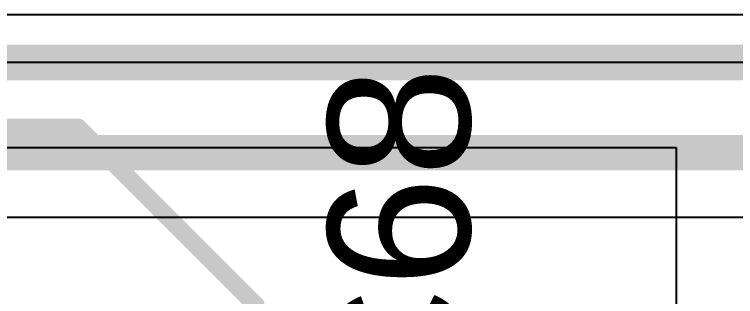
# Model space of a CAD drawing. Header units: inches. Extents: x -4 to 5258, y -4 to 5281.
# Drawn here: x 85.6 to 90.76, y 72.03 to 74.04 of the extents above; entities that cross this region are included whole.
import ezdxf

# ---------------------------------------------------------------- set-up
doc = ezdxf.new("R2010")
doc.units = ezdxf.units.IN
for name, color, linetype in [('Layer 2', 76, 'Continuous'), ('Top Layer', 1, 'Continuous'), ('Top Overlay', 2, 'Continuous')]:
    doc.layers.add(name, color=color, linetype=linetype)
doc.styles.add('Arial', font='', dxfattribs={"height": 0.2})
doc.styles.get('Arial').set_extended_font_data('Arial')

# ---------------------------------------------------------------- blocks, each defined once
blk = doc.blocks.new('SVZ1VM101E09E00RAXXX_246')
at = {"layer": 'Top Overlay'}
for points in [[(-3.302, -0.8311, 0.127, 0.127, 0), (-3.302, -2.032, 0.127, 0.127, 0)], [(-2.032, -3.302, 0.127, 0.127, 0), (-3.302, -2.032, 0.127, 0.127, 0)], [(3.302, -3.302, 0.127, 0.127, 0), (-2.032, -3.302, 0.127, 0.127, 0)]]:
    blk.add_lwpolyline(points, format="xyseb", dxfattribs=at)
for points in [[(-3.3338, -2.032, 0.0635, 0.0635, 1), (-3.2702, -2.032, 0.0635, 0.0635, 1)], [(-3.3338, -2.032, 0.0635, 0.0635, 1), (-3.2702, -2.032, 0.0635, 0.0635, 1)], [(-2.0638, -3.302, 0.0635, 0.0635, 1), (-2.0002, -3.302, 0.0635, 0.0635, 1)], [(-2.0638, -3.302, 0.0635, 0.0635, 1), (-2.0002, -3.302, 0.0635, 0.0635, 1)]]:
    blk.add_lwpolyline(points, format="xyseb", close=True, dxfattribs=at)

msp = doc.modelspace()

# ---------------------------------------------------------------- linework, layer by layer
at = {"layer": 'Layer 2'}
msp.add_line((72.4534, 72.5949), (110.2444, 72.5949), dxfattribs=at)
for points in [[(84.1093, 73.7012, 0.254, 0.254, 0), (91.2657, 73.7012, 0.254, 0.254, 0)], [(83.8337, 73.0558, 0.254, 0.254, 0), (91.5948, 73.0558, 0.254, 0.254, 0)]]:
    msp.add_lwpolyline(points, format="xyseb", dxfattribs=at)
at = {"layer": 'Top Layer'}
for p, q in [((84.7507, 74.0446), (91.8765, 74.0446)), ((90.8765, 73.7012), (84.3956, 73.7012)), ((84.0069, 73.0931), (90.3316, 73.0931)), ((90.3316, 73.0931), (90.3316, 70.3134))]:
    msp.add_line(p, q, dxfattribs=at)

# ---------------------------------------------------------------- block references
at = {"rotation": 180}
msp.add_blockref('SVZ1VM101E09E00RAXXX_246', (84.0261, 69.9349), dxfattribs=at)

# ---------------------------------------------------------------- texts
at = {"layer": 'Top Overlay', "style": 'Arial'}
msp.add_text('C68', height=1.016, rotation=90, dxfattribs=at).set_placement((88.8591, 71.0688))

doc.saveas('drawing.dxf')
